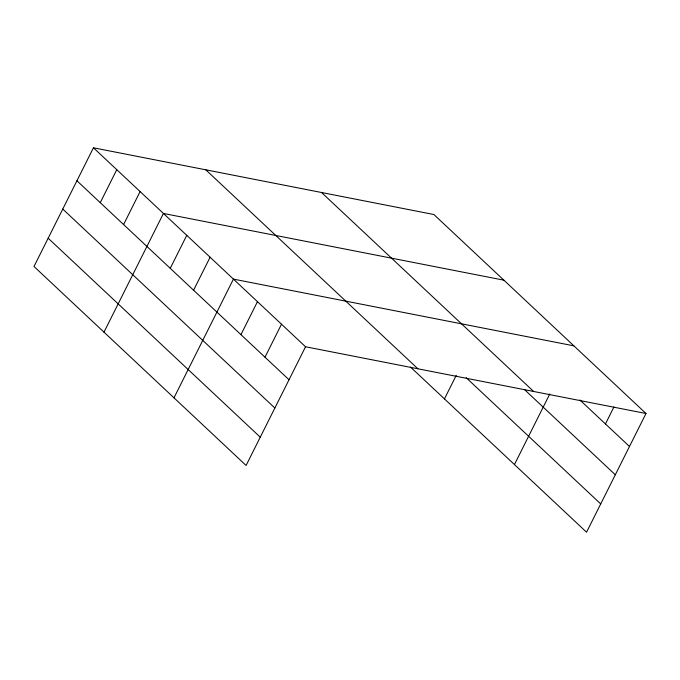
<?xml version="1.0" encoding="UTF-8"?>
<svg xmlns="http://www.w3.org/2000/svg" width="680" height="680" viewBox="0 0 680 680"><rect width="100%" height="100%" fill="white"/><g stroke="black" fill="none" stroke-linecap="round" stroke-linejoin="round"><path stroke-width="1.02" d="M93.449 147.79L34 266.5L246.092 465.469L305.541 346.766L93.449 147.79L433.908 214.531L646 413.5L586.551 532.211L410.584 367.124M100.257 202.666L116.773 169.677M123.59 224.553L140.106 191.565M103.989 332.163L163.438 213.452L503.897 280.185M170.246 268.328L186.77 235.339M193.579 290.216L210.094 257.227M173.987 397.825L233.427 279.115L573.886 345.848M240.95 334.653L257.465 301.665M264.988 357.204L281.503 324.216M444.448 398.897L456.254 375.326M514.446 464.559L549.814 393.924M605.446 423.938L613.938 406.971M305.541 346.766L646 413.5M579.904 399.976L629.485 446.488M321.555 192.508L533.647 391.476M524.39 389.478L615.315 474.776M466.14 377.672L600.721 503.923M205.793 169.813L417.894 368.789M76.925 180.778L289.017 379.746M62.764 209.066L274.856 408.034M48.169 238.213L260.262 437.18"/></g></svg>
